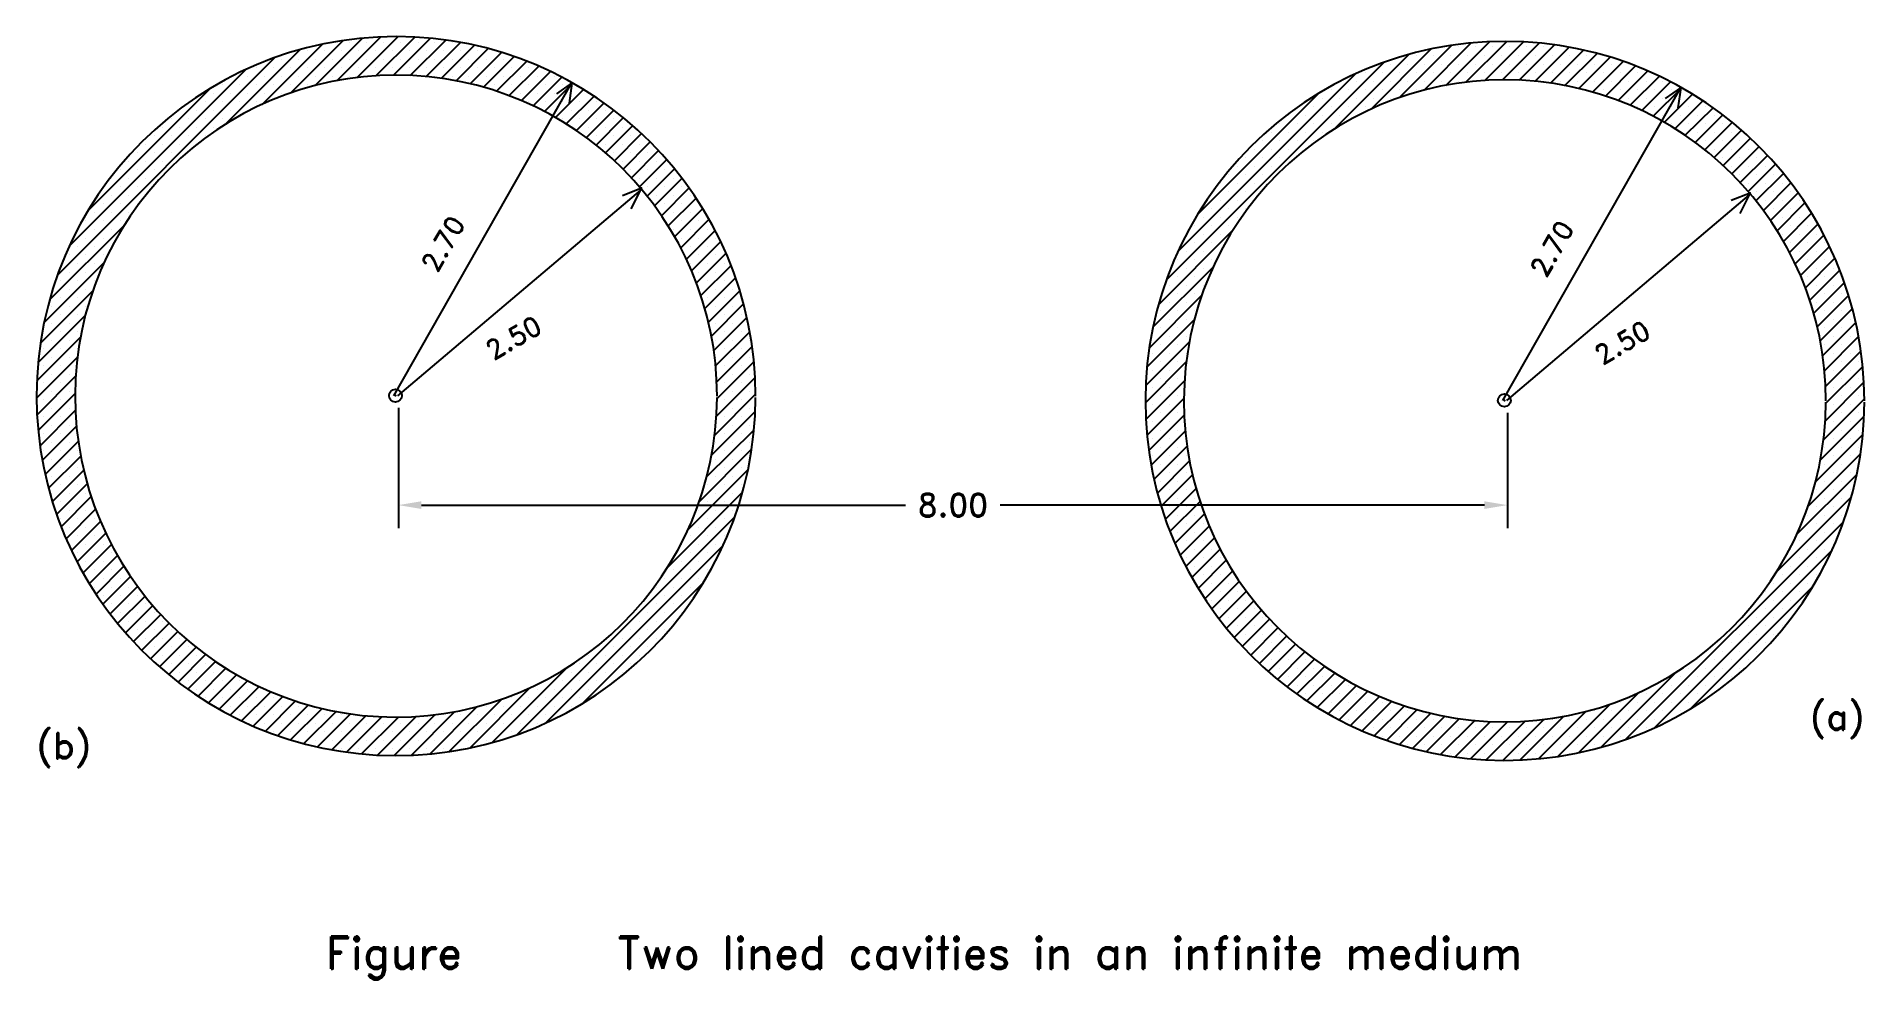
# Model space of a CAD drawing. Extents: x -1.4 to 12.8, y 0.5 to 7.8.
import ezdxf
from ezdxf.enums import TextEntityAlignment as Align

# ---------------------------------------------------------------- set-up
doc = ezdxf.new("R2010")
doc.units = 0
doc.header["$PDMODE"] = 32
doc.header["$PDSIZE"] = 0.1
doc.layers.get('0').update_dxf_attribs({"linetype": 'CONTINUOUS'})
doc.layers.get('DEFPOINTS').update_dxf_attribs({"linetype": 'CONTINUOUS'})
doc.styles.get("Standard").update_dxf_attribs({"font": 'ROMAND'})
doc.dimstyles.get("Standard").update_dxf_attribs({"dimtxt": 2.5, "dimasz": 2.5, "dimexe": 1.25, "dimexo": 0.625, "dimtad": 1, "dimcen": 2.5, "dimazin": 3, "dimtfac": 1, "dimtmove": 0, "dimatfit": 3})

# ---------------------------------------------------------------- blocks, each defined once
blk = doc.blocks.new('*X')
at = {"color": 0}
for p, q in [((3.669, 7.116), (4.251, 7.698)), ((3.958, 7.272), (4.426, 7.741)), ((4.18, 7.362), (4.587, 7.769)), ((4.309, 7.69), (4.309, 7.69)), ((4.37, 7.419), (4.738, 7.788)), ((4.442, 7.69), (4.442, 7.69)), ((4.508, 7.756), (4.508, 7.756)), ((4.541, 7.457), (4.881, 7.797)), ((4.574, 7.69), (4.574, 7.69)), ((4.64, 7.756), (4.64, 7.756)), ((4.697, 7.482), (5.016, 7.8)), ((4.707, 7.69), (4.707, 7.69)), ((4.773, 7.756), (4.773, 7.756)), ((4.839, 7.69), (4.839, 7.69)), ((4.843, 7.495), (5.145, 7.796)), ((4.906, 7.756), (4.906, 7.756)), ((4.972, 7.69), (4.972, 7.69)), ((4.981, 7.5), (5.268, 7.787)), ((5.038, 7.756), (5.038, 7.756)), ((5.104, 7.69), (5.104, 7.69)), ((5.111, 7.498), (5.387, 7.773)), ((5.171, 7.756), (5.171, 7.756)), ((5.235, 7.489), (5.501, 7.755)), ((5.237, 7.69), (5.237, 7.69)), ((5.303, 7.756), (5.303, 7.756)), ((5.354, 7.475), (5.611, 7.732)), ((5.37, 7.69), (5.37, 7.69)), ((5.436, 7.756), (5.436, 7.756)), ((5.467, 7.456), (5.718, 7.706)), ((5.502, 7.69), (5.502, 7.69)), ((5.635, 7.69), (5.635, 7.69)), ((5.767, 7.69), (5.767, 7.69)), ((2.364, 5.943), (4.057, 7.636)), ((3.911, 7.557), (3.911, 7.557)), ((4.044, 7.557), (4.044, 7.557)), ((4.11, 7.623), (4.11, 7.623)), ((4.176, 7.557), (4.176, 7.557)), ((4.243, 7.623), (4.243, 7.623)), ((4.309, 7.557), (4.309, 7.557)), ((4.375, 7.623), (4.375, 7.623)), ((4.442, 7.557), (4.442, 7.557)), ((4.508, 7.623), (4.508, 7.623)), ((4.574, 7.557), (4.574, 7.557)), ((4.64, 7.623), (4.64, 7.623)), ((4.707, 7.557), (4.707, 7.557)), ((4.773, 7.623), (4.773, 7.623)), ((4.839, 7.557), (4.839, 7.557)), ((4.906, 7.623), (4.906, 7.623)), ((4.972, 7.557), (4.972, 7.557)), ((5.038, 7.623), (5.038, 7.623)), ((5.104, 7.557), (5.104, 7.557)), ((5.171, 7.623), (5.171, 7.623)), ((5.237, 7.557), (5.237, 7.557)), ((5.303, 7.623), (5.303, 7.623)), ((5.37, 7.557), (5.37, 7.557)), ((5.436, 7.623), (5.436, 7.623)), ((5.502, 7.557), (5.502, 7.557)), ((5.568, 7.623), (5.568, 7.623)), ((5.576, 7.433), (5.821, 7.677)), ((5.635, 7.557), (5.635, 7.557)), ((5.682, 7.405), (5.921, 7.644)), ((5.701, 7.623), (5.701, 7.623)), ((5.767, 7.557), (5.767, 7.557)), ((5.783, 7.374), (6.018, 7.609)), ((5.834, 7.623), (5.834, 7.623)), ((5.881, 7.34), (6.112, 7.57)), ((5.9, 7.557), (5.9, 7.557)), ((5.966, 7.623), (5.966, 7.623)), ((6.033, 7.557), (6.033, 7.557)), ((2.455, 6.167), (3.833, 7.545)), ((3.646, 7.425), (3.646, 7.425)), ((3.779, 7.425), (3.779, 7.425)), ((3.845, 7.491), (3.845, 7.491)), ((3.911, 7.425), (3.911, 7.425)), ((3.977, 7.491), (3.977, 7.491)), ((4.044, 7.425), (4.044, 7.425)), ((4.11, 7.491), (4.11, 7.491)), ((4.176, 7.425), (4.176, 7.425)), ((4.243, 7.491), (4.243, 7.491)), ((4.309, 7.425), (4.309, 7.425)), ((4.375, 7.491), (4.375, 7.491)), ((4.508, 7.491), (4.508, 7.491)), ((4.64, 7.491), (4.64, 7.491)), ((4.773, 7.491), (4.773, 7.491)), ((5.303, 7.491), (5.303, 7.491)), ((5.436, 7.491), (5.436, 7.491)), ((5.568, 7.491), (5.568, 7.491)), ((5.635, 7.425), (5.635, 7.425)), ((5.701, 7.491), (5.701, 7.491)), ((5.767, 7.425), (5.767, 7.425)), ((5.834, 7.491), (5.834, 7.491)), ((5.9, 7.425), (5.9, 7.425)), ((5.966, 7.491), (5.966, 7.491)), ((5.976, 7.302), (6.203, 7.529)), ((6.033, 7.425), (6.033, 7.425)), ((6.067, 7.261), (6.291, 7.484)), ((6.099, 7.491), (6.099, 7.491)), ((6.156, 7.217), (6.377, 7.438)), ((6.165, 7.425), (6.165, 7.425)), ((6.231, 7.491), (6.231, 7.491)), ((6.298, 7.425), (6.298, 7.425)), ((2.604, 6.449), (3.551, 7.396)), ((3.513, 7.292), (3.513, 7.292)), ((3.58, 7.358), (3.58, 7.358)), ((3.646, 7.292), (3.646, 7.292)), ((3.712, 7.358), (3.712, 7.358)), ((3.779, 7.292), (3.779, 7.292)), ((3.845, 7.358), (3.845, 7.358)), ((3.911, 7.292), (3.911, 7.292)), ((3.977, 7.358), (3.977, 7.358)), ((4.11, 7.358), (4.11, 7.358)), ((5.834, 7.358), (5.834, 7.358)), ((5.966, 7.358), (5.966, 7.358)), ((6.033, 7.292), (6.033, 7.292)), ((6.099, 7.358), (6.099, 7.358)), ((6.165, 7.292), (6.165, 7.292)), ((6.231, 7.358), (6.231, 7.358)), ((6.242, 7.17), (6.461, 7.389)), ((6.298, 7.292), (6.298, 7.292)), ((6.325, 7.12), (6.542, 7.337)), ((6.364, 7.358), (6.364, 7.358)), ((6.405, 7.068), (6.621, 7.283)), ((6.43, 7.292), (6.43, 7.292)), ((6.497, 7.358), (6.497, 7.358)), ((6.563, 7.292), (6.563, 7.292)), ((3.248, 7.159), (3.248, 7.159)), ((3.315, 7.226), (3.315, 7.226)), ((3.381, 7.159), (3.381, 7.159)), ((3.447, 7.226), (3.447, 7.226)), ((3.513, 7.159), (3.513, 7.159)), ((3.58, 7.226), (3.58, 7.226)), ((3.646, 7.159), (3.646, 7.159)), ((3.712, 7.226), (3.712, 7.226)), ((3.845, 7.226), (3.845, 7.226)), ((6.231, 7.226), (6.231, 7.226)), ((6.298, 7.159), (6.298, 7.159)), ((6.364, 7.226), (6.364, 7.226)), ((6.43, 7.159), (6.43, 7.159)), ((6.483, 7.013), (6.697, 7.227)), ((6.497, 7.226), (6.497, 7.226)), ((6.558, 6.955), (6.771, 7.169)), ((6.563, 7.159), (6.563, 7.159)), ((6.629, 7.226), (6.629, 7.226)), ((6.695, 7.159), (6.695, 7.159)), ((3.116, 7.027), (3.116, 7.027)), ((3.182, 7.093), (3.182, 7.093)), ((3.248, 7.027), (3.248, 7.027)), ((3.315, 7.093), (3.315, 7.093)), ((3.381, 7.027), (3.381, 7.027)), ((3.447, 7.093), (3.447, 7.093)), ((3.513, 7.027), (3.513, 7.027)), ((3.58, 7.093), (3.58, 7.093)), ((6.497, 7.093), (6.497, 7.093)), ((6.563, 7.027), (6.563, 7.027)), ((6.629, 7.093), (6.629, 7.093)), ((6.63, 6.895), (6.843, 7.108)), ((6.695, 7.027), (6.695, 7.027)), ((6.7, 6.833), (6.912, 7.045)), ((6.762, 7.093), (6.762, 7.093)), ((6.768, 6.768), (6.98, 6.98)), ((6.828, 7.027), (6.828, 7.027)), ((2.983, 6.894), (2.983, 6.894)), ((3.049, 6.961), (3.049, 6.961)), ((3.116, 6.894), (3.116, 6.894)), ((3.182, 6.961), (3.182, 6.961)), ((3.248, 6.894), (3.248, 6.894)), ((3.315, 6.961), (3.315, 6.961)), ((3.447, 6.961), (3.447, 6.961)), ((6.629, 6.961), (6.629, 6.961)), ((6.695, 6.894), (6.695, 6.894)), ((6.762, 6.961), (6.762, 6.961)), ((6.828, 6.894), (6.828, 6.894)), ((6.833, 6.7), (7.045, 6.912)), ((6.894, 6.961), (6.894, 6.961)), ((6.895, 6.63), (7.108, 6.843)), ((6.961, 6.894), (6.961, 6.894)), ((2.784, 6.695), (2.784, 6.695)), ((2.851, 6.762), (2.851, 6.762)), ((2.917, 6.828), (2.917, 6.828)), ((2.917, 6.695), (2.917, 6.695)), ((2.983, 6.762), (2.983, 6.762)), ((3.049, 6.828), (3.049, 6.828)), ((3.049, 6.695), (3.049, 6.695)), ((3.116, 6.762), (3.116, 6.762)), ((3.182, 6.828), (3.182, 6.828)), ((6.762, 6.828), (6.762, 6.828)), ((6.828, 6.762), (6.828, 6.762)), ((6.894, 6.828), (6.894, 6.828)), ((6.894, 6.695), (6.894, 6.695)), ((6.955, 6.558), (7.169, 6.771)), ((6.961, 6.762), (6.961, 6.762)), ((7.013, 6.483), (7.227, 6.697)), ((7.027, 6.828), (7.027, 6.828)), ((7.027, 6.695), (7.027, 6.695)), ((7.093, 6.762), (7.093, 6.762)), ((7.159, 6.695), (7.159, 6.695)), ((2.784, 6.563), (2.784, 6.563)), ((2.851, 6.629), (2.851, 6.629)), ((2.917, 6.563), (2.917, 6.563)), ((2.983, 6.629), (2.983, 6.629)), ((6.961, 6.629), (6.961, 6.629)), ((7.027, 6.563), (7.027, 6.563)), ((7.068, 6.405), (7.283, 6.621)), ((7.093, 6.629), (7.093, 6.629)), ((7.159, 6.563), (7.159, 6.563)), ((7.226, 6.629), (7.226, 6.629)), ((7.292, 6.563), (7.292, 6.563)), ((2.652, 6.43), (2.652, 6.43)), ((2.718, 6.497), (2.718, 6.497)), ((2.784, 6.43), (2.784, 6.43)), ((2.851, 6.497), (2.851, 6.497)), ((2.917, 6.43), (2.917, 6.43)), ((2.983, 6.497), (2.983, 6.497)), ((7.093, 6.497), (7.093, 6.497)), ((7.12, 6.325), (7.337, 6.542)), ((7.159, 6.43), (7.159, 6.43)), ((7.17, 6.242), (7.389, 6.461)), ((7.226, 6.497), (7.226, 6.497)), ((7.292, 6.43), (7.292, 6.43)), ((7.358, 6.497), (7.358, 6.497)), ((2.302, 5.749), (2.884, 6.331)), ((2.519, 6.298), (2.519, 6.298)), ((2.585, 6.364), (2.585, 6.364)), ((2.652, 6.298), (2.652, 6.298)), ((2.718, 6.364), (2.718, 6.364)), ((2.784, 6.298), (2.784, 6.298)), ((2.851, 6.364), (2.851, 6.364)), ((7.159, 6.298), (7.159, 6.298)), ((7.217, 6.156), (7.438, 6.377)), ((7.226, 6.364), (7.226, 6.364)), ((7.261, 6.067), (7.484, 6.291)), ((7.292, 6.298), (7.292, 6.298)), ((7.358, 6.364), (7.358, 6.364)), ((7.425, 6.298), (7.425, 6.298)), ((2.519, 6.165), (2.519, 6.165)), ((2.585, 6.231), (2.585, 6.231)), ((2.652, 6.165), (2.652, 6.165)), ((2.718, 6.231), (2.718, 6.231)), ((2.784, 6.165), (2.784, 6.165)), ((7.226, 6.231), (7.226, 6.231)), ((7.292, 6.165), (7.292, 6.165)), ((7.302, 5.976), (7.529, 6.203)), ((7.358, 6.231), (7.358, 6.231)), ((7.425, 6.165), (7.425, 6.165)), ((7.491, 6.231), (7.491, 6.231)), ((2.259, 5.574), (2.728, 6.042)), ((2.453, 6.099), (2.453, 6.099)), ((2.519, 6.033), (2.519, 6.033)), ((2.585, 6.099), (2.585, 6.099)), ((2.652, 6.033), (2.652, 6.033)), ((2.718, 6.099), (2.718, 6.099)), ((7.292, 6.033), (7.292, 6.033)), ((7.34, 5.881), (7.57, 6.112)), ((7.358, 6.099), (7.358, 6.099)), ((7.374, 5.783), (7.609, 6.018)), ((7.425, 6.033), (7.425, 6.033)), ((7.491, 6.099), (7.491, 6.099)), ((7.557, 6.033), (7.557, 6.033)), ((2.386, 5.9), (2.386, 5.9)), ((2.453, 5.966), (2.453, 5.966)), ((2.519, 5.9), (2.519, 5.9)), ((2.585, 5.966), (2.585, 5.966)), ((2.652, 5.9), (2.652, 5.9)), ((7.358, 5.966), (7.358, 5.966)), ((7.405, 5.682), (7.644, 5.921)), ((7.425, 5.9), (7.425, 5.9)), ((7.491, 5.966), (7.491, 5.966)), ((7.557, 5.9), (7.557, 5.9)), ((7.623, 5.966), (7.623, 5.966)), ((2.231, 5.413), (2.638, 5.82)), ((2.32, 5.701), (2.32, 5.701)), ((2.386, 5.767), (2.386, 5.767)), ((2.453, 5.834), (2.453, 5.834)), ((2.453, 5.701), (2.453, 5.701)), ((2.519, 5.767), (2.519, 5.767)), ((2.585, 5.834), (2.585, 5.834)), ((2.585, 5.701), (2.585, 5.701)), ((7.358, 5.834), (7.358, 5.834)), ((7.425, 5.767), (7.425, 5.767)), ((7.433, 5.576), (7.677, 5.821)), ((7.456, 5.467), (7.706, 5.718)), ((7.491, 5.834), (7.491, 5.834)), ((7.491, 5.701), (7.491, 5.701)), ((7.557, 5.767), (7.557, 5.767)), ((7.623, 5.834), (7.623, 5.834)), ((7.623, 5.701), (7.623, 5.701)), ((7.69, 5.767), (7.69, 5.767)), ((2.212, 5.262), (2.581, 5.63)), ((2.32, 5.568), (2.32, 5.568)), ((2.386, 5.635), (2.386, 5.635)), ((2.453, 5.568), (2.453, 5.568)), ((2.519, 5.635), (2.519, 5.635)), ((7.425, 5.635), (7.425, 5.635)), ((7.475, 5.354), (7.732, 5.611)), ((7.491, 5.568), (7.491, 5.568)), ((7.557, 5.635), (7.557, 5.635)), ((7.623, 5.568), (7.623, 5.568)), ((7.69, 5.635), (7.69, 5.635)), ((2.203, 5.119), (2.543, 5.459)), ((2.254, 5.502), (2.254, 5.502)), ((2.32, 5.436), (2.32, 5.436)), ((2.386, 5.502), (2.386, 5.502)), ((2.453, 5.436), (2.453, 5.436)), ((2.519, 5.502), (2.519, 5.502)), ((7.489, 5.235), (7.755, 5.501)), ((7.491, 5.436), (7.491, 5.436)), ((7.557, 5.502), (7.557, 5.502)), ((7.623, 5.436), (7.623, 5.436)), ((7.69, 5.502), (7.69, 5.502)), ((7.756, 5.436), (7.756, 5.436)), ((2.2, 4.984), (2.518, 5.303)), ((2.254, 5.37), (2.254, 5.37)), ((2.32, 5.303), (2.32, 5.303)), ((2.386, 5.37), (2.386, 5.37)), ((2.453, 5.303), (2.453, 5.303)), ((2.519, 5.37), (2.519, 5.37)), ((7.491, 5.303), (7.491, 5.303)), ((7.498, 5.111), (7.773, 5.387)), ((7.5, 4.981), (7.787, 5.268)), ((7.557, 5.37), (7.557, 5.37)), ((7.623, 5.303), (7.623, 5.303)), ((7.69, 5.37), (7.69, 5.37)), ((7.756, 5.303), (7.756, 5.303)), ((2.204, 4.855), (2.505, 5.157)), ((2.254, 5.237), (2.254, 5.237)), ((2.32, 5.171), (2.32, 5.171)), ((2.386, 5.237), (2.386, 5.237)), ((2.453, 5.171), (2.453, 5.171)), ((7.495, 4.843), (7.796, 5.145)), ((7.557, 5.237), (7.557, 5.237)), ((7.623, 5.171), (7.623, 5.171)), ((7.69, 5.237), (7.69, 5.237)), ((7.756, 5.171), (7.756, 5.171)), ((2.213, 4.732), (2.5, 5.019)), ((2.254, 5.104), (2.254, 5.104)), ((2.32, 5.038), (2.32, 5.038)), ((2.386, 5.104), (2.386, 5.104)), ((2.453, 5.038), (2.453, 5.038)), ((7.482, 4.697), (7.8, 5.016)), ((7.557, 5.104), (7.557, 5.104)), ((7.623, 5.038), (7.623, 5.038)), ((7.69, 5.104), (7.69, 5.104)), ((7.756, 5.038), (7.756, 5.038)), ((2.227, 4.613), (2.502, 4.889)), ((2.254, 4.972), (2.254, 4.972)), ((2.32, 4.906), (2.32, 4.906)), ((2.386, 4.972), (2.386, 4.972)), ((2.453, 4.906), (2.453, 4.906)), ((7.457, 4.541), (7.797, 4.881)), ((7.557, 4.972), (7.557, 4.972)), ((7.623, 4.906), (7.623, 4.906)), ((7.69, 4.972), (7.69, 4.972)), ((7.756, 4.906), (7.756, 4.906)), ((2.245, 4.499), (2.511, 4.765)), ((2.254, 4.839), (2.254, 4.839)), ((2.254, 4.707), (2.254, 4.707)), ((2.32, 4.773), (2.32, 4.773)), ((2.386, 4.839), (2.386, 4.839)), ((2.386, 4.707), (2.386, 4.707)), ((2.453, 4.773), (2.453, 4.773)), ((7.419, 4.37), (7.788, 4.738)), ((7.491, 4.773), (7.491, 4.773)), ((7.557, 4.839), (7.557, 4.839)), ((7.557, 4.707), (7.557, 4.707)), ((7.623, 4.773), (7.623, 4.773)), ((7.69, 4.839), (7.69, 4.839)), ((7.69, 4.707), (7.69, 4.707)), ((7.756, 4.773), (7.756, 4.773)), ((2.254, 4.574), (2.254, 4.574)), ((2.268, 4.389), (2.525, 4.646)), ((2.32, 4.64), (2.32, 4.64)), ((2.386, 4.574), (2.386, 4.574)), ((2.453, 4.64), (2.453, 4.64)), ((2.519, 4.574), (2.519, 4.574)), ((7.362, 4.18), (7.769, 4.587)), ((7.491, 4.64), (7.491, 4.64)), ((7.557, 4.574), (7.557, 4.574)), ((7.623, 4.64), (7.623, 4.64)), ((7.69, 4.574), (7.69, 4.574)), ((7.756, 4.64), (7.756, 4.64)), ((2.294, 4.282), (2.544, 4.533)), ((2.32, 4.508), (2.32, 4.508)), ((2.323, 4.179), (2.567, 4.424)), ((2.386, 4.442), (2.386, 4.442)), ((2.453, 4.508), (2.453, 4.508)), ((2.519, 4.442), (2.519, 4.442)), ((7.272, 3.958), (7.741, 4.426)), ((7.491, 4.508), (7.491, 4.508)), ((7.557, 4.442), (7.557, 4.442)), ((7.623, 4.508), (7.623, 4.508)), ((7.69, 4.442), (7.69, 4.442)), ((7.756, 4.508), (7.756, 4.508)), ((2.32, 4.375), (2.32, 4.375)), ((2.356, 4.079), (2.595, 4.318)), ((2.386, 4.309), (2.386, 4.309)), ((2.453, 4.375), (2.453, 4.375)), ((2.519, 4.309), (2.519, 4.309)), ((7.425, 4.309), (7.425, 4.309)), ((7.491, 4.375), (7.491, 4.375)), ((7.557, 4.309), (7.557, 4.309)), ((7.623, 4.375), (7.623, 4.375)), ((7.69, 4.309), (7.69, 4.309)), ((2.32, 4.243), (2.32, 4.243)), ((2.386, 4.176), (2.386, 4.176)), ((2.391, 3.982), (2.626, 4.217)), ((2.453, 4.243), (2.453, 4.243)), ((2.519, 4.176), (2.519, 4.176)), ((2.585, 4.243), (2.585, 4.243)), ((7.116, 3.669), (7.698, 4.251)), ((7.425, 4.176), (7.425, 4.176)), ((7.491, 4.243), (7.491, 4.243)), ((7.557, 4.176), (7.557, 4.176)), ((7.623, 4.243), (7.623, 4.243)), ((2.386, 4.044), (2.386, 4.044)), ((2.43, 3.888), (2.66, 4.119)), ((2.453, 4.11), (2.453, 4.11)), ((2.471, 3.797), (2.698, 4.024)), ((2.519, 4.044), (2.519, 4.044)), ((2.585, 4.11), (2.585, 4.11)), ((2.652, 4.044), (2.652, 4.044)), ((5.943, 2.364), (7.636, 4.057)), ((7.358, 4.11), (7.358, 4.11)), ((7.425, 4.044), (7.425, 4.044)), ((7.491, 4.11), (7.491, 4.11)), ((7.557, 4.044), (7.557, 4.044)), ((7.623, 4.11), (7.623, 4.11)), ((2.453, 3.977), (2.453, 3.977)), ((2.453, 3.845), (2.453, 3.845)), ((2.516, 3.709), (2.739, 3.933)), ((2.519, 3.911), (2.519, 3.911)), ((2.562, 3.623), (2.783, 3.844)), ((2.585, 3.977), (2.585, 3.977)), ((2.585, 3.845), (2.585, 3.845)), ((2.652, 3.911), (2.652, 3.911)), ((2.718, 3.977), (2.718, 3.977)), ((2.718, 3.845), (2.718, 3.845)), ((7.226, 3.845), (7.226, 3.845)), ((7.292, 3.911), (7.292, 3.911)), ((7.358, 3.977), (7.358, 3.977)), ((7.358, 3.845), (7.358, 3.845)), ((7.425, 3.911), (7.425, 3.911)), ((7.491, 3.977), (7.491, 3.977)), ((7.491, 3.845), (7.491, 3.845)), ((7.557, 3.911), (7.557, 3.911)), ((2.519, 3.779), (2.519, 3.779)), ((2.585, 3.712), (2.585, 3.712)), ((2.611, 3.539), (2.83, 3.758)), ((2.652, 3.779), (2.652, 3.779)), ((2.718, 3.712), (2.718, 3.712)), ((2.784, 3.779), (2.784, 3.779)), ((2.851, 3.712), (2.851, 3.712)), ((6.167, 2.455), (7.545, 3.833)), ((7.226, 3.712), (7.226, 3.712)), ((7.292, 3.779), (7.292, 3.779)), ((7.358, 3.712), (7.358, 3.712)), ((7.425, 3.779), (7.425, 3.779)), ((2.652, 3.646), (2.652, 3.646)), ((2.663, 3.458), (2.88, 3.675)), ((2.717, 3.379), (2.932, 3.595)), ((2.718, 3.58), (2.718, 3.58)), ((2.784, 3.646), (2.784, 3.646)), ((2.851, 3.58), (2.851, 3.58)), ((7.093, 3.58), (7.093, 3.58)), ((7.159, 3.646), (7.159, 3.646)), ((7.226, 3.58), (7.226, 3.58)), ((7.292, 3.646), (7.292, 3.646)), ((7.358, 3.58), (7.358, 3.58)), ((7.425, 3.646), (7.425, 3.646)), ((2.652, 3.513), (2.652, 3.513)), ((2.718, 3.447), (2.718, 3.447)), ((2.773, 3.303), (2.987, 3.517)), ((2.784, 3.513), (2.784, 3.513)), ((2.831, 3.229), (3.045, 3.442)), ((2.851, 3.447), (2.851, 3.447)), ((2.917, 3.513), (2.917, 3.513)), ((2.983, 3.447), (2.983, 3.447)), ((6.449, 2.604), (7.396, 3.551)), ((6.961, 3.447), (6.961, 3.447)), ((7.027, 3.513), (7.027, 3.513)), ((7.093, 3.447), (7.093, 3.447)), ((7.159, 3.513), (7.159, 3.513)), ((7.226, 3.447), (7.226, 3.447)), ((7.292, 3.513), (7.292, 3.513)), ((2.784, 3.381), (2.784, 3.381)), ((2.851, 3.315), (2.851, 3.315)), ((2.892, 3.157), (3.105, 3.37)), ((2.917, 3.381), (2.917, 3.381)), ((2.955, 3.088), (3.167, 3.3)), ((2.983, 3.315), (2.983, 3.315)), ((3.049, 3.381), (3.049, 3.381)), ((3.116, 3.315), (3.116, 3.315)), ((6.961, 3.315), (6.961, 3.315)), ((7.027, 3.381), (7.027, 3.381)), ((7.093, 3.315), (7.093, 3.315)), ((7.159, 3.381), (7.159, 3.381)), ((7.226, 3.315), (7.226, 3.315)), ((2.917, 3.248), (2.917, 3.248)), ((2.983, 3.182), (2.983, 3.182)), ((3.02, 3.02), (3.232, 3.232)), ((3.049, 3.248), (3.049, 3.248)), ((3.088, 2.955), (3.3, 3.167)), ((3.116, 3.182), (3.116, 3.182)), ((3.182, 3.248), (3.182, 3.248)), ((3.248, 3.182), (3.248, 3.182)), ((6.828, 3.182), (6.828, 3.182)), ((6.894, 3.248), (6.894, 3.248)), ((6.961, 3.182), (6.961, 3.182)), ((7.027, 3.248), (7.027, 3.248)), ((7.093, 3.182), (7.093, 3.182)), ((7.159, 3.248), (7.159, 3.248)), ((3.049, 3.116), (3.049, 3.116)), ((3.116, 3.049), (3.116, 3.049)), ((3.157, 2.892), (3.37, 3.105)), ((3.182, 3.116), (3.182, 3.116)), ((3.229, 2.831), (3.442, 3.045)), ((3.248, 3.049), (3.248, 3.049)), ((3.315, 3.116), (3.315, 3.116)), ((3.381, 3.049), (3.381, 3.049)), ((6.695, 3.049), (6.695, 3.049)), ((6.762, 3.116), (6.762, 3.116)), ((6.828, 3.049), (6.828, 3.049)), ((6.894, 3.116), (6.894, 3.116)), ((6.961, 3.049), (6.961, 3.049)), ((7.027, 3.116), (7.027, 3.116)), ((3.182, 2.983), (3.182, 2.983)), ((3.248, 2.917), (3.248, 2.917)), ((3.303, 2.773), (3.517, 2.987)), ((3.315, 2.983), (3.315, 2.983)), ((3.315, 2.851), (3.315, 2.851)), ((3.379, 2.717), (3.595, 2.932)), ((3.381, 2.917), (3.381, 2.917)), ((3.447, 2.983), (3.447, 2.983)), ((3.447, 2.851), (3.447, 2.851)), ((3.458, 2.663), (3.675, 2.88)), ((3.513, 2.917), (3.513, 2.917)), ((3.58, 2.851), (3.58, 2.851)), ((3.712, 2.851), (3.712, 2.851)), ((5.749, 2.302), (6.331, 2.884)), ((6.364, 2.851), (6.364, 2.851)), ((6.43, 2.917), (6.43, 2.917)), ((6.497, 2.983), (6.497, 2.983)), ((6.497, 2.851), (6.497, 2.851)), ((6.563, 2.917), (6.563, 2.917)), ((6.629, 2.983), (6.629, 2.983)), ((6.629, 2.851), (6.629, 2.851)), ((6.695, 2.917), (6.695, 2.917)), ((6.762, 2.983), (6.762, 2.983)), ((6.762, 2.851), (6.762, 2.851)), ((6.828, 2.917), (6.828, 2.917)), ((6.894, 2.983), (6.894, 2.983)), ((3.381, 2.784), (3.381, 2.784)), ((3.447, 2.718), (3.447, 2.718)), ((3.513, 2.784), (3.513, 2.784)), ((3.539, 2.611), (3.758, 2.83)), ((3.58, 2.718), (3.58, 2.718)), ((3.623, 2.562), (3.844, 2.783)), ((3.646, 2.784), (3.646, 2.784)), ((3.709, 2.516), (3.933, 2.739)), ((3.712, 2.718), (3.712, 2.718)), ((3.779, 2.784), (3.779, 2.784)), ((3.845, 2.718), (3.845, 2.718)), ((3.977, 2.718), (3.977, 2.718)), ((5.574, 2.259), (6.042, 2.728)), ((6.099, 2.718), (6.099, 2.718)), ((6.165, 2.784), (6.165, 2.784)), ((6.231, 2.718), (6.231, 2.718)), ((6.298, 2.784), (6.298, 2.784)), ((6.364, 2.718), (6.364, 2.718)), ((6.43, 2.784), (6.43, 2.784)), ((6.497, 2.718), (6.497, 2.718)), ((6.563, 2.784), (6.563, 2.784)), ((6.695, 2.784), (6.695, 2.784)), ((3.513, 2.652), (3.513, 2.652)), ((3.646, 2.652), (3.646, 2.652)), ((3.712, 2.585), (3.712, 2.585)), ((3.779, 2.652), (3.779, 2.652)), ((3.797, 2.471), (4.024, 2.698)), ((3.845, 2.585), (3.845, 2.585)), ((3.888, 2.43), (4.119, 2.66)), ((3.911, 2.652), (3.911, 2.652)), ((3.977, 2.585), (3.977, 2.585)), ((3.982, 2.391), (4.217, 2.626)), ((4.044, 2.652), (4.044, 2.652)), ((4.079, 2.356), (4.318, 2.595)), ((4.11, 2.585), (4.11, 2.585)), ((4.179, 2.323), (4.424, 2.567)), ((4.243, 2.585), (4.243, 2.585)), ((5.262, 2.212), (5.63, 2.581)), ((5.413, 2.231), (5.82, 2.638)), ((5.701, 2.585), (5.701, 2.585)), ((5.834, 2.585), (5.834, 2.585)), ((5.9, 2.652), (5.9, 2.652)), ((5.966, 2.585), (5.966, 2.585)), ((6.033, 2.652), (6.033, 2.652)), ((6.099, 2.585), (6.099, 2.585)), ((6.165, 2.652), (6.165, 2.652)), ((6.231, 2.585), (6.231, 2.585)), ((6.298, 2.652), (6.298, 2.652)), ((6.364, 2.585), (6.364, 2.585)), ((6.43, 2.652), (6.43, 2.652)), ((3.779, 2.519), (3.779, 2.519)), ((3.845, 2.453), (3.845, 2.453)), ((3.911, 2.519), (3.911, 2.519)), ((3.977, 2.453), (3.977, 2.453)), ((4.044, 2.519), (4.044, 2.519)), ((4.11, 2.453), (4.11, 2.453)), ((4.176, 2.519), (4.176, 2.519)), ((4.243, 2.453), (4.243, 2.453)), ((4.282, 2.294), (4.533, 2.544)), ((4.309, 2.519), (4.309, 2.519)), ((4.375, 2.453), (4.375, 2.453)), ((4.389, 2.268), (4.646, 2.525)), ((4.442, 2.519), (4.442, 2.519)), ((4.499, 2.245), (4.765, 2.511)), ((4.508, 2.453), (4.508, 2.453)), ((4.574, 2.519), (4.574, 2.519)), ((4.613, 2.227), (4.889, 2.502)), ((4.64, 2.453), (4.64, 2.453)), ((4.732, 2.213), (5.019, 2.5)), ((4.773, 2.453), (4.773, 2.453)), ((4.855, 2.204), (5.157, 2.505)), ((4.906, 2.453), (4.906, 2.453)), ((4.984, 2.2), (5.303, 2.518)), ((5.038, 2.453), (5.038, 2.453)), ((5.119, 2.203), (5.459, 2.543)), ((5.171, 2.453), (5.171, 2.453)), ((5.303, 2.453), (5.303, 2.453)), ((5.37, 2.519), (5.37, 2.519)), ((5.436, 2.453), (5.436, 2.453)), ((5.502, 2.519), (5.502, 2.519)), ((5.568, 2.453), (5.568, 2.453)), ((5.635, 2.519), (5.635, 2.519)), ((5.701, 2.453), (5.701, 2.453)), ((5.767, 2.519), (5.767, 2.519)), ((5.834, 2.453), (5.834, 2.453)), ((5.9, 2.519), (5.9, 2.519)), ((5.966, 2.453), (5.966, 2.453)), ((6.033, 2.519), (6.033, 2.519)), ((6.099, 2.453), (6.099, 2.453)), ((6.165, 2.519), (6.165, 2.519)), ((6.298, 2.519), (6.298, 2.519)), ((4.044, 2.386), (4.044, 2.386)), ((4.176, 2.386), (4.176, 2.386)), ((4.243, 2.32), (4.243, 2.32)), ((4.309, 2.386), (4.309, 2.386)), ((4.375, 2.32), (4.375, 2.32)), ((4.442, 2.386), (4.442, 2.386)), ((4.508, 2.32), (4.508, 2.32)), ((4.574, 2.386), (4.574, 2.386)), ((4.64, 2.32), (4.64, 2.32)), ((4.707, 2.386), (4.707, 2.386)), ((4.773, 2.32), (4.773, 2.32)), ((4.839, 2.386), (4.839, 2.386)), ((4.906, 2.32), (4.906, 2.32)), ((4.972, 2.386), (4.972, 2.386)), ((5.038, 2.32), (5.038, 2.32)), ((5.104, 2.386), (5.104, 2.386)), ((5.171, 2.32), (5.171, 2.32)), ((5.237, 2.386), (5.237, 2.386)), ((5.303, 2.32), (5.303, 2.32)), ((5.37, 2.386), (5.37, 2.386)), ((5.436, 2.32), (5.436, 2.32)), ((5.502, 2.386), (5.502, 2.386)), ((5.568, 2.32), (5.568, 2.32)), ((5.635, 2.386), (5.635, 2.386)), ((5.701, 2.32), (5.701, 2.32)), ((5.767, 2.386), (5.767, 2.386)), ((5.9, 2.386), (5.9, 2.386)), ((4.574, 2.254), (4.574, 2.254)), ((4.707, 2.254), (4.707, 2.254)), ((4.839, 2.254), (4.839, 2.254)), ((4.972, 2.254), (4.972, 2.254)), ((5.104, 2.254), (5.104, 2.254)), ((5.237, 2.254), (5.237, 2.254)), ((5.37, 2.254), (5.37, 2.254)), ((5.502, 2.254), (5.502, 2.254))]:
    blk.add_line(p, q, dxfattribs=at)
blk = doc.blocks.new('*D')
at = {"color": 0, "linetype": 'BYBLOCK'}
for p, q in [((1.406, 4.945), (1.406, 4.008)), ((10.044, 4.908), (10.044, 4.008)), ((1.586, 4.188), (5.356, 4.188)), ((9.864, 4.188), (6.093, 4.188))]:
    blk.add_line(p, q, dxfattribs=at)
for points in [[(1.586, 4.218), (1.586, 4.158), (1.406, 4.188)], [(9.864, 4.218), (9.864, 4.158), (10.044, 4.188)]]:
    blk.add_solid(points, dxfattribs=at)
at = {"layer": 'DEFPOINTS', "color": 0, "linetype": 'BYBLOCK'}
for p in [(1.406, 5.008), (10.044, 4.97), (10.044, 4.188)]:
    blk.add_point(p, dxfattribs=at)
at = {"color": 0, "linetype": 'BYBLOCK'}
blk.add_text('8.00', height=0.18, dxfattribs=at).set_placement((5.725, 4.188), align=Align.MIDDLE_CENTER)

msp = doc.modelspace()

# ---------------------------------------------------------------- linework, layer by layer
at = {"color": 0}
for p, q in [((1.371, 5.039), (2.76, 7.481)), ((10.007, 5.002), (11.396, 7.443)), ((1.402, 5.039), (3.294, 6.641)), ((10.038, 5.002), (11.93, 6.604))]:
    msp.add_line(p, q, dxfattribs=at)
for points in [[(2.639, 7.392), (2.758, 7.474), (2.735, 7.318)], [(11.275, 7.355), (11.394, 7.437), (11.372, 7.281)], [(3.151, 6.599), (3.299, 6.658), (3.217, 6.495)], [(11.787, 6.562), (11.935, 6.621), (11.854, 6.458)]]:
    msp.add_lwpolyline(points, dxfattribs=at)
for centre, radius, start, end in [((1.388, 5.037), 2.8, 360, 359.7954), ((10.024, 5), 2.8, 360, 359.7954), ((1.388, 5.037), 2.5, 0, 359.7708), ((10.024, 5), 2.5, 0, 359.7708)]:
    msp.add_arc(centre, radius, start, end, dxfattribs=at)
for p in [(1.383, 5.041), (10.02, 5.004)]:
    msp.add_point(p, dxfattribs=at)

# ---------------------------------------------------------------- block references
for p in [(-3.612, 0.037), (5.024, 0)]:
    msp.add_blockref('*X', p, dxfattribs=at)

# ---------------------------------------------------------------- texts
for s, rotation, p in [('2.70', 60, (1.82, 6.185)), ('2.70', 60, (10.456, 6.148)), ('2.50', 30, (2.341, 5.426)), ('2.50', 30, (10.977, 5.389))]:
    msp.add_text(s, height=0.15, rotation=rotation, dxfattribs=at).set_placement(p, align=Align.CENTER)
for s, height, p in [('(a)', 0.2, (12.612, 2.439)), ('(b)', 0.2, (-1.2, 2.215)), ('Figure      Two lined cavities in an infinite medium', 0.25, (5.501, 0.577))]:
    msp.add_text(s, height=height, dxfattribs=at).set_placement(p, align=Align.CENTER)

# ---------------------------------------------------------------- dimensions: what is measured, and where the dimension line sits
dim = msp.add_linear_dim(base=(10.044, 4.188), p1=(1.406, 5.008), p2=(10.044, 4.97), text='8.00', dimstyle='Standard', dxfattribs=at)
dim.commit()
dim.dimension.update_dxf_attribs({"geometry": '*D', "text_midpoint": (5.725, 4.188)})

doc.saveas('drawing.dxf')
